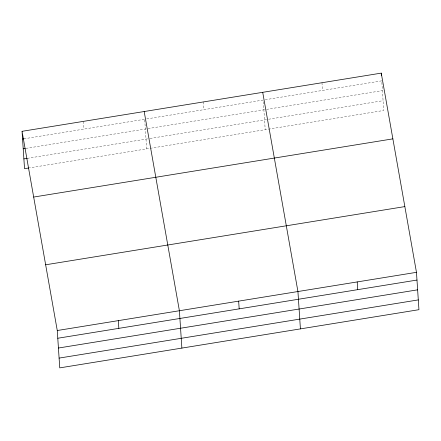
<?xml version="1.0" encoding="UTF-8"?>
<svg xmlns="http://www.w3.org/2000/svg" width="441" height="441" viewBox="0 0 441 441"><rect width="100%" height="100%" fill="white"/><g stroke="black" fill="none" stroke-linecap="round" stroke-linejoin="round"><path stroke-width="0.33" stroke-dasharray="2.21 1.65" d="M23.919 138.816L144.692 119.252M146.71 118.921L263.227 100.046L265.195 129.682M265.245 99.721L381.763 80.841L383.731 110.476L29.282 167.9M25.925 148.374L147.36 128.7M148.033 128.596L265.895 109.5M266.568 109.39L382.413 90.62M27.276 158.341L149.378 138.562M150.05 138.452L267.913 119.357M268.586 119.246L383.08 100.697M321.98 82.726L322.492 90.444M203.444 101.926L203.957 109.649M144.736 119.902L146.66 148.882M83.112 121.424L83.625 129.147"/><path stroke-width="0.66" d="M22.05 131.313L381.25 73.123L416.469 272.329L418.95 309.687L59.75 367.877L57.269 330.524L22.05 131.313L24.531 168.671L28.604 168.01M22.563 139.036L23.919 138.816M23.213 148.815L25.247 148.485M23.88 158.892L27.276 158.341M33.67 197.055L392.87 138.86M45.649 264.787L404.849 206.592M57.269 330.524L416.469 272.329M57.782 338.247L416.982 280.052M58.433 348.026L417.633 289.831M59.1 358.098L418.3 299.908M262.715 92.323L297.934 291.534L300.415 328.887M144.179 111.529L179.399 310.74L181.879 348.092M381.25 73.123L381.421 75.698M357.199 281.931L357.712 289.654M238.664 301.137L239.176 308.86M118.331 320.629L118.844 328.352"/></g></svg>
